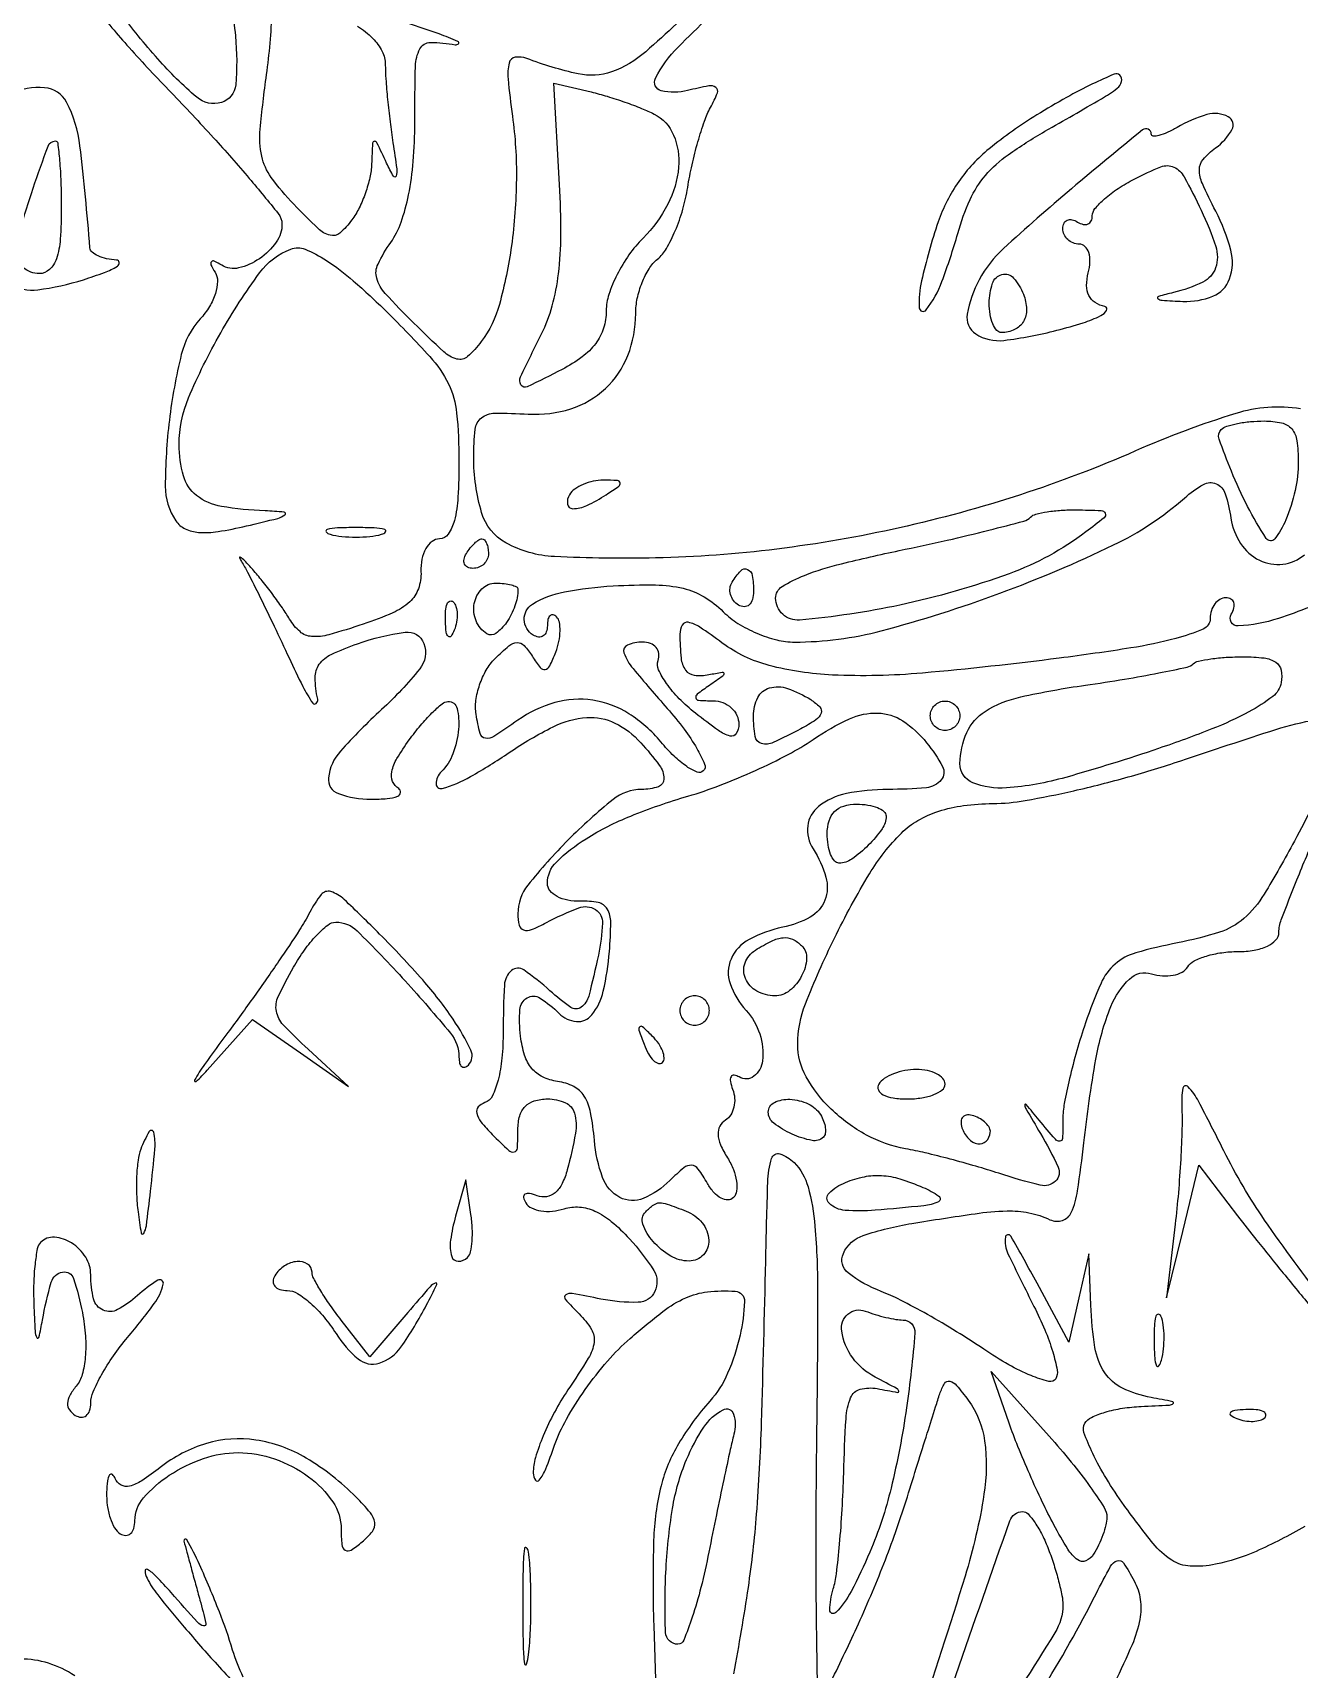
# Model space of a CAD drawing. Extents: x 4 to 800, y 0 to 528.
# Drawn here: x 477.1 to 563.1, y 311.3 to 422.3 of the extents above; entities that cross this region are included whole.
import ezdxf

# ---------------------------------------------------------------- set-up
doc = ezdxf.new("R2010")
doc.units = 0

msp = doc.modelspace()

# ---------------------------------------------------------------- linework, layer by layer
for points in [[(490.822842, 422.122842, -0.044592), (490.843378, 418.801156, -0.309418), (489.869776, 417.604769, -0.25446), (488.197049, 417.962675, -0.034606), (485.557108, 420.565481, -0.008905), (484.223337, 422.13147, -0.012435), (483.09147, 423.581438, -0.008859), (482.207108, 424.819614, -0.138628), (482.041627, 425.307498, -0.359204), (482.262467, 425.605229, -0.03117), (483.260665, 425.787466, -0.029887), (484.623512, 425.867284, -0.017745), (486.25, 425.807498, -0.017144), (488.835389, 425.531079, -0.135178), (489.931225, 425.055417, -0.16987), (490.50359, 424.134355, -0.031057)], [(519.25, 416.826484, -0.176406), (520.568833, 415.405099, -0.122517), (520.910175, 413.219885, -0.097494), (520.177449, 410.702494, -0.077098), (518.5, 408.409091, 0.042716), (517.543271, 407.273265, 0.036325), (516.734375, 405.929987, 0.037897), (516.17792, 404.590174, 0.07964), (516, 403.480226, -0.077256), (515.815741, 402.294818, -0.084569), (515.281534, 401.261513, -0.07221), (514.355374, 400.343932, -0.039852), (513, 399.5, -0.006856), (510.633131, 398.316892, -0.393185), (510.204987, 398.449055, -0.24712), (510.184091, 399.004257, -0.003956), (511.608817, 401.917674, 0.048772), (512.331227, 403.806649, 0.036984), (512.758858, 405.984681, 0.029558), (512.920917, 408.645131, 0.014547), (512.828163, 412.035312), (512.438691, 418.928), (514.969345, 418.325667, -0.014983), (516.066194, 418.029614, -0.01082), (517.270683, 417.63682, -0.010945), (518.400208, 417.213258, -0.023238)], [(545.234085, 416.763962, 0.032265), (541.99544, 414.472067, 0.070882), (539.933898, 412.2543, 0.068718), (538.536495, 409.504409, 0.028824), (537.405326, 405.5, 0.065803), (537.248449, 403.685878, 0.70088), (537.724086, 403.537177, 0.073053), (538.789109, 405.462249, 0.020619), (539.864793, 408.727403, -0.036581), (540.701629, 411.018912, -0.071048), (541.74294, 412.661053, -0.062785), (543.291245, 414.070272, -0.023254), (545.783371, 415.655368, 0.001331), (549.61749, 417.864212, 0.029643), (550.688089, 418.572685, 0.172841), (550.987805, 419.02556, 0.262739), (550.864353, 419.468981, 0.307658), (550.490381, 419.540307, 0.009852), (549.017007, 418.867836, 0.015894), (547.246374, 417.946781, 0.009975)], [(554.75, 415.919901, -0.023191), (554.078314, 415.569327, -0.046268), (553.514063, 415.368336, -0.077825), (553.132948, 415.332255, -0.396473), (553, 415.473563, 0.630537), (552.414443, 415.753288, 0.005732), (547.587989, 411.762111, 0.009337), (542.965072, 407.698574, 0.084778), (541.32034, 405.587573, 0.078534), (540.50455, 403.25157, 0.301937), (541.084074, 401.908025, 0.176939), (542.982911, 401.46973, 0.032152), (546.592436, 402.155254, 0.013537), (548.371908, 402.665101, 0.037819), (549.575885, 403.14838, 0.14195), (549.967967, 403.505906, 0.51877), (549.857386, 403.761971, -0.091909), (549.183987, 404.038258, -0.135493), (548.760783, 404.512295, -0.118538), (548.60729, 405.187639, -0.060897), (548.724018, 406.052643, 0.052675), (548.837107, 406.798262, 0.087123), (548.755712, 407.428025, 0.124734), (548.500345, 407.844046, 0.195454), (548.116631, 408, -0.093756), (547.690391, 408.080634, -0.096546), (547.32801, 408.311086, -0.099085), (547.085456, 408.654936, -0.104584), (547, 409.059017, -0.108972), (547.078288, 409.413961, -0.182303), (547.29375, 409.6254, -0.161196), (547.6179, 409.656512, -0.082592), (548, 409.5, 0.080031), (548.382225, 409.341161, 0.158241), (548.70625, 409.367056, 0.184123), (548.921308, 409.570558, 0.112682), (549, 409.915303, -0.177054), (549.180206, 410.408251, -0.036957), (549.834721, 411.076748, -0.034539), (550.753652, 411.779737, -0.026691), (551.841602, 412.418089, -0.024335), (553.658412, 413.248217, -0.206819), (554.534999, 413.223702, -0.160469), (555.240318, 412.561246, -0.013383), (556.395226, 410.297393, -0.032041), (557.375507, 407.849564, -0.162415), (557.368016, 406.399658, -0.201685), (556.505517, 405.426554, -0.052925), (554.5, 404.713066, 0.009261), (553.492173, 404.450815, 0.585964), (553.457407, 404.30728, 0.173689), (553.732203, 404.189665, 0.004152), (555.143011, 404.116001, 0.108019), (557.189568, 404.470137, 0.211765), (558.314659, 405.637675, 0.153906), (558.400888, 407.591367, 0.054038), (557.375446, 410.24086, -0.01338), (556.46914, 412.114702, -0.105832), (556.266634, 413.051672, -0.180855), (556.527401, 413.753243, -0.056489), (557.36698, 414.526392, 0.104283), (558.480647, 415.766804, 0.424354), (558.230694, 416.639814, 0.195064), (556.784981, 416.790725, 0.06161)], [(479, 410.5, -0.016668), (478.927513, 408.326193, -0.063857), (478.666667, 407, -0.12648), (478.196999, 406.272668, -0.188641), (477.5, 406, -0.088841), (476.927295, 406.102569, -0.094951), (476.440625, 406.396791, -0.099932), (476.115042, 406.835461, -0.110266), (476, 407.350777, -0.068003), (476.224248, 408.991965, -0.013952), (477.089161, 411.792995, -0.006953), (478.107031, 414.658585, -0.313611), (478.597825, 415, -0.379713), (478.758569, 414.857361, -0.00752), (478.881861, 413.678125, -0.013902), (478.971072, 412.2254, -0.008382)], [(544.32411, 404.597766, -0.083866), (544.528228, 403.58597, -0.139064), (544.318827, 402.747118, -0.153921), (543.723232, 402.198496, -0.110173), (542.833333, 402, -0.219986), (542.51442, 402.147449, -0.07762), (542.244792, 402.5875, -0.059018), (542.061007, 403.23419, -0.039769), (542, 404, -0.08067), (542.217788, 405.341089, -0.254562), (542.861742, 405.941332, -0.281425), (543.655601, 405.698443, -0.089945)], [(562.984687, 393.25, -0.05282), (562.764992, 391.280879, -0.044763), (562.133713, 389.28351, -0.066538), (561.386327, 388.003434, -0.516349), (560.804373, 388.02896, -0.024389), (559.544955, 390.203741, -0.021315), (558.440654, 392.589419, -0.013625), (557.608874, 394.775013, -0.288041), (557.756991, 395.423658, -0.12137), (558.126077, 395.646829, -0.02669), (558.84945, 395.8307, -0.026276), (559.731127, 395.957653, -0.022621), (560.666667, 396, -0.054324), (561.85164, 395.870874, -0.164805), (562.536247, 395.456998, -0.141205), (562.889999, 394.664448, -0.036222)], [(513.5, 391, 0.175918), (513.366526, 390.359022, 0.372932), (513.722292, 390.050802, 0.110887), (514.680839, 390.266028, 0.03301), (516, 391, 0.010223), (516.842749, 391.569384, 0.295079), (516.935744, 391.800669, 0.343021), (516.761472, 391.953006, 0.012098), (515.809017, 391.984687, 0.053738), (515.116349, 391.916365, 0.049393), (514.433213, 391.701752, 0.052761), (513.859627, 391.382022, 0.101161)], [(548.559818, 388.468889, -0.074846), (543.354767, 385.637813, -0.034741), (535.94144, 383.511786, -0.030964), (529.122032, 382.495594, -0.439638), (527.5, 383.983778, -0.258376), (527.933471, 384.766617, -0.048189), (529.456739, 385.527223, -0.031204), (531.974532, 386.318269, -0.009396), (535.890065, 387.207176, 0.004448), (539.143366, 387.911969, 0.006662), (541.970237, 388.590472, 0.003122), (544.354159, 389.212233, 0.13176), (544.806731, 389.473398, -0.134879), (545.163267, 389.676241, -0.022839), (545.937498, 389.835968, -0.02352), (546.888987, 389.941777, -0.019009), (547.916667, 389.968197, -0.006457), (549.595931, 389.925829, -0.289567), (549.871136, 389.736801, -0.336239), (549.796009, 389.434395, -0.00775)], [(497.25, 388.310674, 0.039571), (498.047266, 388.168469, 0.024357), (499, 388.122029, 0.024357), (499.952734, 388.168469, 0.039571), (500.75, 388.310674, 0.161593), (501.00914, 388.478988, 0.542911), (500.957812, 388.633659, 0.052887), (500.251983, 388.740287, 0.011065), (499, 388.767997, 0.011065), (497.748017, 388.740287, 0.052887), (497.042188, 388.633659, 0.542911), (496.99086, 388.478988, 0.161593)], [(508, 387, -0.105053), (507.918938, 386.618444, -0.099167), (507.688914, 386.29375, -0.09642), (507.345238, 386.076123, -0.093332), (506.940983, 386, -0.108972), (506.586039, 386.078288, -0.182303), (506.3746, 386.29375, -0.161196), (506.343488, 386.6179, -0.082592), (506.5, 387, -0.029505), (506.768994, 387.382774, -0.035638), (507.066025, 387.70625, -0.038439), (507.34829, 387.934461, -0.151918), (507.559017, 388, -0.210953), (507.727648, 387.92554, -0.081139), (507.870461, 387.70625, -0.061769), (507.967655, 387.382849, -0.042167)], [(526, 384.440983, -0.067432), (525.925389, 383.890269, -0.140899), (525.701458, 383.524436, -0.190788), (525.36964, 383.397824, -0.136093), (524.983688, 383.510081, -0.090427), (524.639411, 383.820631, -0.095498), (524.434921, 384.22714, -0.099685), (524.401101, 384.665803, -0.108373), (524.542705, 385.069098, -0.050477), (525.13314, 385.838655, -0.315493), (525.592818, 385.933879, -0.25701), (525.914842, 385.519563, -0.039415)], [(510, 384.581787, -0.086128), (509.803097, 383.447189, -0.066466), (509.226267, 382.329398, -0.081312), (508.507629, 381.59036, -0.306791), (507.895215, 381.564761, -0.160365), (507.164121, 382.434157, -0.139761), (507.040855, 383.621393, -0.154755), (507.557988, 384.611469, -0.198129), (508.5, 385, -0.026361), (509.074781, 384.969675, -0.041645), (509.559375, 384.87715, -0.050709), (509.901459, 384.743194, -0.281131)], [(505.683114, 381.8125, -0.054073), (505.461564, 381.395823, -0.470617), (505.279315, 381.37858, -0.168741), (505.137993, 381.670344, -0.018894), (505.078947, 382.416667, -0.028489), (505.089945, 383.112848, -0.077125), (505.200665, 383.592839, -0.208169), (505.385309, 383.77538, -0.296942), (505.604167, 383.729167, -0.126455), (505.797407, 383.402231, -0.060344), (505.876576, 382.916927, -0.05415), (505.839148, 382.359369, -0.051402)], [(561.823324, 378.25, -0.185341), (561.248529, 377.310841, -0.040566), (559.628626, 376.263451, -0.029888), (557.119208, 375.103092, -0.011396), (553.5, 373.779637, -0.013031), (547.206893, 371.821093, -0.049904), (543.170622, 371.10356, -0.114599), (540.885027, 371.453655, -0.309159), (540.015313, 372.75, -0.103456), (540.476303, 374.861714, -0.148785), (541.724892, 376.295366, -0.085651), (544.136718, 377.281115, -0.01911), (548.531205, 378.07577, 0.005467), (551.189761, 378.481969, 0.008121), (553.507544, 378.900843, 0.004191), (555.449588, 379.301424, 0.144391), (555.856092, 379.522758, -0.144528), (556.198822, 379.70925, -0.01779), (557.046974, 379.85981, -0.019842), (558.091998, 379.965117, -0.015189), (559.239991, 380, -0.028119), (560.66747, 379.919657, -0.121331), (561.45874, 379.627292, -0.196641), (561.816594, 379.089414, -0.095647)], [(529.8851, 377.092174, -0.061692), (530.489326, 376.595734, -0.279935), (530.581997, 376.169096, -0.165834), (530.234622, 375.72214, -0.022513), (529.200841, 375.107487, -0.015411), (527.339282, 374.183838, -0.177244), (526.538121, 374.120483, -0.292965), (526.111617, 374.598136, -0.039748), (526, 376, -0.116241), (526.291466, 377.236771, -0.211539), (527.076724, 377.886163, -0.152958), (528.312183, 377.849686, -0.057933)], [(540, 376, -0.099038), (539.923658, 375.618362, -0.097945), (539.70625, 375.29375, -0.097945), (539.381638, 375.076342, -0.099038), (539, 375, -0.099038), (538.618362, 375.076342, -0.097945), (538.29375, 375.29375, -0.097945), (538.076342, 375.618362, -0.099038), (538, 376, -0.099038), (538.076342, 376.381638, -0.097945), (538.29375, 376.70625, -0.097945), (538.618362, 376.923658, -0.099038), (539, 377, -0.099038), (539.381638, 376.923658, -0.097945), (539.70625, 376.70625, -0.097945), (539.923658, 376.381638, -0.099038)], [(537.75, 374.169134, -0.0456), (538.825213, 372.55311, -0.306104), (538.735547, 371.642438, -0.199798), (537.737229, 371.11742, -0.022442), (535.122445, 371, 0.049474), (532.303322, 370.72037, 0.118877), (530.411932, 369.842898, 0.199809), (529.682723, 368.524906, 0.170339), (530.04189, 366.966462, -0.070353), (530.909247, 365.042193, -0.164783), (530.841282, 363.485469, -0.173313), (529.851488, 362.341984, -0.079343), (527.976397, 361.645279, 0.074235), (525.699456, 360.825485, 0.167443), (524.471847, 359.494984, 0.190906), (524.411427, 357.822786, 0.098923), (525.5, 356, -0.105531), (526.420571, 354.411697, -0.105721), (526.611647, 352.587017, -0.205331), (526.023721, 351.539279, -0.311525), (525.018517, 351.488556, 0.103185), (524.678205, 351.611983, 0.317405), (524.471747, 351.506484, 0.172692), (524.42551, 351.182341, 0.041546), (524.579628, 350.653088, -0.073951), (524.713702, 350.050056, -0.075391), (524.665051, 349.438264, -0.081836), (524.446699, 348.911803, -0.115701), (524.088652, 348.55479, 0.133564), (523.705262, 348.144622, 0.136433), (523.586423, 347.600209, 0.090794), (523.75734, 346.893728, 0.034961), (524.232624, 345.999118, -0.045484), (524.630411, 345.210836, -0.056928), (524.843013, 344.420254, -0.06795), (524.851992, 343.744182, -0.167281), (524.637142, 343.303809, -0.19732), (524.259039, 343.145835, -0.1274), (523.792613, 343.263595, -0.087928), (523.301351, 343.657738, -0.052308), (522.867507, 344.272269, 0.028737), (522.249805, 345.240947, 0.221134), (521.792078, 345.497228, 0.195462), (521.26499, 345.327861, 0.022113), (520.321132, 344.463989, -0.096879), (518.512877, 343.24738, -0.22589), (516.921978, 343.319395, -0.184983), (515.748691, 344.669596, -0.066705), (515.193338, 347.196191, 0.025709), (514.939048, 349.074625, 0.093666), (514.502726, 350.190455, 0.136139), (513.790503, 350.841624, 0.082354), (512.693338, 351.187874, -0.076236), (511.676919, 351.495104, -0.110066), (510.940675, 352.072381, -0.096038), (510.454641, 352.97252, -0.047298), (510.183578, 354.25, -0.044675), (510.137892, 356.057589, -0.247887), (510.629202, 356.858941, -0.283469), (511.503562, 356.843529, -0.053884), (512.8, 355.8, 0.176459), (513.972247, 355.253738, 0.24913), (515.012282, 355.69538, 0.114862), (515.798987, 357.314931, 0.03543), (516.214218, 360.014218, 0.018358), (516.303013, 361.982135, 0.133647), (516.064638, 362.887903, 0.215948), (515.458733, 363.322639, 0.058136), (514.25, 363.420599, -0.054711), (513.389215, 363.484446, -0.076218), (512.660938, 363.738377, -0.097659), (512.17325, 364.134638, -0.175201), (512, 364.613895, -0.201671), (512.614347, 366.07509, -0.054744), (514.62903, 367.656236, -0.043104), (517.663847, 369.197345, -0.024717), (521.544658, 370.545273, 0.020516), (523.728208, 371.283197, 0.014437), (526.120745, 372.282907, 0.014599), (528.35802, 373.374311, 0.029427), (530.038839, 374.386178, -0.042097), (532.503002, 375.785922, -0.115658), (534.449539, 376.184869, -0.141096), (536.131728, 375.648833, -0.076084)], [(535, 369.2, -0.154343), (534.723059, 368.324211, -0.043242), (533.788117, 367.211883, -0.043242), (532.675789, 366.276941, -0.154343), (531.8, 366, -0.226478), (531.493651, 366.146265, -0.074992), (531.235, 366.5875, -0.057076), (531.058493, 367.234115, -0.038131), (531, 368, -0.072254), (531.126841, 368.873159, -0.124864), (531.5, 369.5, -0.124864), (532.126841, 369.873159, -0.072254), (533, 370, -0.038131), (533.765885, 369.941507, -0.057076), (534.4125, 369.765, -0.074992), (534.853735, 369.506349, -0.226478)], [(495.872279, 362.661943, -0.026651), (495.180417, 361.468463, -0.005029), (493.78102, 359.372571, -0.005362), (492.093624, 356.955654, -0.004893), (490.303166, 354.5, 0.003988), (488.719537, 352.336251, 0.030807), (488.050959, 351.275139, 0.843997), (488.155511, 351.192402, 0.027732), (488.906468, 351.947282), (491.975049, 355.394564), (495.237524, 353.124328), (498.5, 350.854091), (495.762708, 353.368149, -0.016623), (494.071033, 355.028841, -0.146957), (493.602755, 355.951689, -0.155708), (493.735147, 356.955057, -0.019323), (494.762708, 358.93478, -0.025959), (495.510971, 360.103939, -0.033135), (496.322677, 361.092518, -0.035022), (497.085448, 361.798951, -0.169464), (497.633638, 361.993677, -0.199042), (499.089191, 361.399832, -0.012627), (502.35128, 358.003393, -0.01346), (505.41945, 354.455767, -0.173236), (506, 352.830453, 0.055074), (506.044485, 352.427811, 0.165774), (506.186666, 352.195195, 0.256307), (506.394111, 352.154913, 0.119407), (506.635458, 352.302125, 0.318215), (506.807534, 353.309207, 0.037218), (505.605843, 355.401517, 0.031649), (503.538478, 358.070713, 0.015778), (500.611238, 361.188762, 0.00603), (498.204363, 363.538271, 0.11548), (497.307258, 364.065512, 0.309507), (496.644006, 363.861131, 0.049916)], [(529.264432, 360.402234, -0.215387), (529.598016, 359.518956, -0.106977), (529.264605, 358.34325, -0.100287), (528.448684, 357.353403, -0.172046), (527.452028, 357, -0.127187), (526.221144, 357.318254, -0.166266), (525.446648, 358.174607, -0.192276), (525.419447, 359.228104, -0.164481), (526.121885, 360.096491, -0.026283), (527.223911, 360.715897, -0.090878), (528.007914, 360.939852, -0.133133), (528.649135, 360.831285, -0.088471)], [(521, 356, 0.099038), (521.076342, 355.618362, 0.097945), (521.29375, 355.29375, 0.097945), (521.618362, 355.076342, 0.099038), (522, 355, 0.099038), (522.381638, 355.076342, 0.097945), (522.70625, 355.29375, 0.097945), (522.923658, 355.618362, 0.099038), (523, 356, 0.099038), (522.923658, 356.381638, 0.097945), (522.70625, 356.70625, 0.097945), (522.381638, 356.923658, 0.099038), (522, 357, 0.099038), (521.618362, 356.923658, 0.097945), (521.29375, 356.70625, 0.097945), (521.076342, 356.381638, 0.099038)], [(518.564293, 353.706872, 0.036269), (518.866277, 353.059266, 0.070189), (519.210949, 352.604915, 0.120343), (519.538684, 352.40751, 0.278911), (519.806872, 352.473539, 0.20742), (519.927901, 352.779789, 0.082976), (519.837219, 353.231185, 0.063152), (519.558688, 353.753423, 0.043285), (519.124088, 354.266667, 0.011214), (518.463552, 354.893514, 0.400052), (518.270328, 354.888819, 0.286372), (518.21821, 354.663782, 0.008399)], [(534.5, 351, 0.253782), (534.478234, 350.615199, 0.1651), (534.794783, 350.287316, 0.083483), (535.479336, 350.068671, 0.035659), (536.440983, 350, 0.037227), (537.420991, 350.073066, 0.055981), (538.248289, 350.29375, 0.073461), (538.813779, 350.616918, 0.230178), (539, 351, 0.186414), (538.852535, 351.381787, 0.089706), (538.429836, 351.70625, 0.069539), (537.801778, 351.926216, 0.049547), (537.059017, 352, 0.046881), (536.270704, 351.925923, 0.046318), (535.50665, 351.70625, 0.050262), (534.876024, 351.383556, 0.111412)], [(530.541119, 348.933469, -0.047325), (530.759483, 348.491611, -0.058192), (530.872399, 348.045985, -0.069086), (530.870085, 347.66291, -0.16174), (530.743264, 347.40993, -0.251656), (529.968612, 347.176801, -0.056284), (528.610078, 347.616772, -0.056021), (527.373796, 348.353761, -0.234486), (527, 349.106989, -0.289281), (527.413431, 349.761774, -0.123975), (528.471381, 349.97373, -0.096698), (529.714386, 349.667228, -0.146706)], [(540.15, 348.05, 0.104687), (540.586752, 347.305209, 0.167686), (541.227257, 346.955686, 0.239194), (541.786965, 347.130242, 0.175736), (542.075, 347.725, 0.149613), (542.014704, 348.031991, 0.073742), (541.775469, 348.354531, 0.062883), (541.403407, 348.64317, 0.053161), (540.95, 348.85, 0.089632), (540.522225, 348.911576, 0.189618), (540.22, 348.78, 0.189618), (540.088424, 348.477775, 0.089632)], [(484.394042, 346.584473, 0.060167), (484.208995, 345.848167, 0.020718), (484.116051, 344.75213, 0.020243), (484.112751, 343.52352, 0.022104), (484.210468, 342.334473, 0.01051), (484.422154, 340.906942, 0.69597), (484.595642, 340.874201, 0.104024), (484.774814, 341.390558, 0.002895), (485.061467, 343.75, 0.006776), (485.354101, 346.621536, 0.079985), (485.274097, 347.736636, 0.678632), (484.966549, 347.782192, 0.039763)], [(505.769157, 342.04367, 0.033547), (505.428282, 340.418233, 0.105932), (505.50728, 339.314139, 0.333818), (505.946392, 338.984519, 0.198794), (506.580803, 339.24747, 0.145161), (506.783166, 339.620469, 0.032576), (506.887798, 340.343822, 0.031169), (506.902115, 341.227293, 0.025797), (506.810296, 342.164136), (506.458987, 344.5)], [(537.5, 344, -0.048024), (538.580163, 343.407332, -0.578357), (538.551446, 343.028791, -0.08653), (537.559343, 342.750218, -0.004511), (534.25, 342.444594, -0.040136), (532.222549, 342.438837, -0.171802), (531.134252, 342.921804, -0.428861), (531.132467, 343.616185, -0.095177), (532.25, 344.337719, -0.044843), (533.527241, 344.724298, -0.06723), (534.687775, 344.805691, -0.058941), (535.935288, 344.576123, -0.026538)], [(521.418213, 342.393011, -0.13266), (522.503742, 341.601224, -0.155411), (522.96104, 340.416849, -0.207348), (522.598644, 339.420296, -0.206125), (521.622445, 339, -0.134171), (520.375101, 339.34085, -0.078815), (519.17491, 340.333031, -0.09391), (518.486735, 341.493106, -0.291224), (518.675343, 342.342009, -0.035332), (519.219379, 342.814148, -0.157671), (519.613844, 342.949862, -0.089305), (520.127221, 342.867253, -0.007182)], [(477.597766, 340.264432, 0.150934), (477.371715, 339.836301, 0.01906), (477.215597, 338.789656, 0.020982), (477.127722, 337.499271, 0.016007), (477.136182, 336.083333, 0.003392), (477.219165, 334.230996, 0.111294), (477.339235, 333.802535, 0.694346), (477.484339, 333.82268, 0.010374), (477.720858, 335, -0.026456), (478.323517, 337.569146, -0.283675), (479.083812, 338.255954, -0.374482), (479.838464, 337.808911, -0.033492), (480.43423, 335.498893, -0.028382), (480.639351, 333.91387, -0.03918), (480.630213, 332.479684, -0.045513), (480.421143, 331.301717, -0.106931), (480.010975, 330.513225, 0.045005), (479.570014, 329.872494, 0.121293), (479.422866, 329.343726, 0.16232), (479.555228, 328.903106, 0.101235), (479.951442, 328.530011, 0.121587), (480.350222, 328.401572, 0.18757), (480.691986, 328.507752, 0.151358), (480.922151, 328.845414, 0.074604), (481, 329.364258, -0.10317), (481.15898, 330.126534, -0.025082), (481.734375, 331.283881, -0.024657), (482.543073, 332.571379, -0.022345), (483.5, 333.817631, 0.01564), (485.309426, 336.10986, 0.101667), (485.924679, 337.43626, 0.667053), (485.563137, 337.697619, 0.046272), (484.168848, 336.652806, -0.060383), (482.827171, 335.705175, -0.232074), (481.835057, 335.66721, -0.231998), (481.19759, 336.428604, -0.06035), (481, 338.059678, 0.140711), (480.656053, 339.257654, 0.109594), (479.701289, 340.227639, 0.126951), (478.538508, 340.616122, 0.217141)], [(493.5, 338, 0.127212), (493.382212, 337.619911, 0.189142), (493.492628, 337.29375, 0.147187), (493.8295, 337.073892, 0.071611), (494.342782, 337, -0.140262), (495.030112, 336.803318, -0.041391), (495.917437, 336.142463, -0.037983), (496.836926, 335.197971, -0.032915), (497.651952, 334.080724, 0.077315), (499.156256, 332.361293, 0.256266), (500.580597, 332.07853, 0.165021), (502.059081, 333.162993, 0.032381), (503.79544, 336.019971, 0.006253), (504.495333, 337.401699, 0.689657), (504.393459, 337.510802, 0.11715), (504.041316, 337.258827, 0.002118), (502.522693, 335.5), (499.954505, 332.5), (497.999488, 335, -0.012907), (497.249234, 336.012183, -0.016373), (496.612226, 336.985937, -0.014444), (496.135409, 337.823221, -0.115295), (496.022236, 338.25, 0.243483), (495.716765, 338.799575, 0.172844), (495.019605, 338.972777, 0.119569), (494.156459, 338.670551, 0.111056)], [(536.153744, 335, -0.438289), (536.956251, 334.129277, -0.015303), (536.382665, 329.033858, -0.023738), (535.335348, 323.593084, -0.041755), (533.890814, 319.25, -0.018556), (532.630885, 316.585262, -0.075986), (531.579564, 315.144717, -0.675118), (531.178185, 315.313943, -0.071223), (531.407091, 316.75, 0.044852), (531.627865, 317.78261, 0.007651), (531.840089, 319.78318, 0.008293), (532.014896, 322.147547, 0.007308), (532.120209, 324.618271, -0.007112), (532.276045, 328.308232, -0.080664), (532.590158, 329.730181, -0.239135), (533.239022, 330.302676, -0.110136), (534.395731, 330.342149, 0.002738), (535.778664, 330.090782, 0.523404), (535.864468, 330.177392, 0.228352), (535.748794, 330.335158, 0.001622), (534.25, 331.126692, -0.114181), (532.729456, 332.43369, -0.121936), (531.983142, 334.245548, -0.256309), (532.409649, 335.400463, -0.277196), (533.581787, 335.606989, 0.018158), (534.260007, 335.374609, 0.015507), (534.989787, 335.178303, 0.015784), (535.664875, 335.041317, 0.042183)], [(553.194949, 333.5, 0.012823), (553.235556, 332.431793, 0.080377), (553.356533, 331.900903, 0.597527), (553.51666, 331.883358, 0.087174), (553.692991, 332.269032, 0.037336), (553.832894, 333.036634, 0.029507), (553.872264, 333.880008, 0.030339), (553.814405, 334.671085, 0.06278), (553.655937, 335.269032, 0.31318), (553.47713, 335.386009, 0.333666), (553.315079, 335.257153, 0.052471), (553.212705, 334.580113, 0.014395)], [(549.984687, 321.621391, -0.057019), (549.916886, 321.092794, -0.025397), (549.714285, 320.419445, -0.024741), (549.425106, 319.720962, -0.030628), (549.085671, 319.104378, -0.153512), (548.558451, 318.658791, -0.264665), (548.004414, 318.725839, -0.095198), (547.339481, 319.449578, -0.015634), (546.387634, 321.104378, -0.0118), (545.603995, 322.658136, -0.007154), (544.746994, 324.530661, -0.007166), (543.949264, 326.414443, -0.012518), (543.350264, 328), (542.127228, 331.5), (546.063614, 327.121391, -0.011986), (547.570198, 325.362526, -0.016245), (548.839189, 323.69959, -0.013188), (549.799275, 322.274853, -0.146089)], [(524.670523, 327.25, 0.010672), (524.41999, 326.217158, 0.00169), (523.978459, 324.178125, 0.001874), (523.475192, 321.771179, 0.001638), (522.966492, 319.25, -0.012459), (522.428922, 316.854378, -0.019738), (521.837287, 314.835938, -0.014617), (521.25741, 313.266053, -0.305979), (520.863357, 313, -0.402812), (520.026526, 313.804747, -0.021448), (520.041934, 317.853717, -0.028881), (520.499287, 322.216802, -0.058464), (521.448973, 325.532119, -0.047618), (522.619046, 327.720806, -0.124335), (523.930176, 328.911486, -0.471829), (524.6446, 328.616293, -0.140047)], [(558.8125, 328.316886, 0.051402), (559.359369, 328.160852, 0.05415), (559.916927, 328.123424, 0.060344), (560.402231, 328.202593, 0.126455), (560.729167, 328.395833, 0.296942), (560.77538, 328.614691, 0.208169), (560.592839, 328.799335, 0.077125), (560.112848, 328.910055, 0.028489), (559.416667, 328.921053, 0.018894), (558.670344, 328.862007, 0.168741), (558.37858, 328.720685, 0.470617), (558.395823, 328.538436, 0.054073)], [(485.720049, 324.99443, -0.020401), (484.472841, 324.093222, -0.086277), (483.631481, 323.72474, -0.187676), (483.05913, 323.799781, -0.173236), (482.664137, 324.24443, 0.122784), (482.466765, 324.516499, 0.455785), (482.283413, 324.487575, 0.109726), (482.1402, 324.083296, 0.021467), (482.078947, 323.309017, 0.04278), (482.122732, 322.425042, 0.045493), (482.316941, 321.580088, 0.050159), (482.621689, 320.892284, 0.125632), (483, 320.5, 0.132227), (483.379898, 320.386366, 0.19019), (483.70625, 320.504818, 0.143591), (483.926388, 320.854775, 0.069177), (484, 321.384279, -0.180868), (484.575437, 322.923003, -0.068134), (486.333153, 324.461545, -0.062934), (488.666443, 325.609578, -0.083076), (491, 326, -0.083883), (493.482353, 325.580596, -0.075705), (495.787691, 324.363161, -0.083612), (497.43178, 322.657325, -0.151169), (498, 320.820851, 0.023635), (498.050319, 319.756943, 0.2361), (498.279497, 319.389956, 0.28571), (498.674401, 319.39301, 0.032111), (499.433088, 319.944468, 0.055159), (500.12193, 320.657898, 0.201678), (500.279968, 321.252837, 0.140004), (499.982608, 321.924884, 0.02266), (499.008782, 322.991218, 0.061294), (495.635487, 325.625306, 0.09804), (492.207217, 326.857618, 0.110305), (488.861677, 326.622699, 0.094452)], [(546.024751, 319.4349, -0.013672), (546.398057, 318.365924, -0.013561), (546.713481, 317.275234, -0.013532), (546.937346, 316.307514, -0.050138), (546.999865, 315.6849, -0.13968), (546.455853, 313.776362, -0.004104), (541.944517, 306.635508, -0.002417), (537.189604, 299.322108, -0.47533), (536.423048, 299.243618, -0.285033), (536.156021, 300.383762, -0.001745), (539.737241, 310.881157, -0.001665), (543.397944, 321.376715, -0.317573), (544.274751, 321.998547, -0.20994), (544.635128, 321.841061, -0.036507), (545.108398, 321.246075, -0.034232), (545.594667, 320.417155, -0.024698)], [(510.32814, 315.5, 0.004587), (510.354021, 312.993969, 0.026082), (510.449454, 311.664364, 0.78507), (510.583963, 311.648711, 0.062969), (510.729798, 312.272304, 0.015806), (510.851521, 313.951761, 0.010474), (510.889785, 315.88463, 0.010546), (510.847937, 317.765662, 0.02012), (510.721732, 319.272304, 0.180442), (510.577707, 319.54838, 0.613017), (510.440431, 319.495614, 0.021409), (510.349747, 318.014488, 0.004873)]]:
    msp.add_lwpolyline(points, format="xyb", close=True)
for points in [[(563.131635, 396.835623, 0.113498), (558.732571, 396.507043, 0.028258), (551.927969, 393.968385, -0.024941), (544.121548, 390.996865, -0.023626), (535.916629, 388.756078, -0.023724), (527.572932, 387.307319, -0.025715), (519.3514, 386.705547, -0.017612), (512.481587, 386.798812, -0.114603), (509.179109, 387.737761, -0.197473), (507.540016, 389.782812, -0.071552), (507, 393.537068, -0.026508), (507.101045, 395.441698, -0.201458), (507.525508, 396.21207, -0.16701), (508.421239, 396.527552, -0.01708), (510.701427, 396.467153, 0.092126), (513.589004, 396.824408, 0.111597), (515.939697, 398.19889, 0.112068), (517.464109, 400.445326, 0.093523), (518, 403.285285, -0.0524), (518.108806, 404.320664, -0.042592), (518.432852, 405.388834, -0.044191), (518.908837, 406.330537, -0.080611), (519.473538, 406.978038, 0.088892), (520.080378, 407.697403, 0.031104), (520.684921, 408.913776, 0.029727), (521.197182, 410.36366, 0.030581), (521.528171, 411.850483, -0.016011), (521.8218, 413.377915, -0.014122), (522.223368, 414.949395, -0.014331), (522.666137, 416.345638, -0.041063), (523.078792, 417.275115, 0.02814), (523.544896, 418.255909, 0.343861), (523.439248, 418.630322, 0.209573), (522.961523, 418.737262, 0.013241), (521.524159, 418.416707, -0.120375), (519.733512, 418.405413, -0.485001), (519.339369, 419.255042, -0.079495), (520.871765, 421.368029, -0.009446), (525.057, 425.392287, 0.00798)], [(522.852659, 424.934967, -0.012754), (518.6772, 421.052725, -0.096193), (516.365101, 419.692673, -0.139961), (514.094756, 419.55216, -0.037544), (510.597615, 420.600915, 0.134997), (509.82216, 420.677183, 0.297954), (509.405445, 420.289368, 0.085883), (509.32909, 419.212736, 0.008918), (509.62995, 416.683153, -0.036834), (509.898393, 412.399256, -0.031625), (509.563153, 407.8945, -0.0325), (508.745161, 403.910133, -0.093536), (507.512937, 401.385025, -0.051318), (506.585075, 400.375089, -0.253682), (505.858494, 400.206269, -0.119506), (504.962587, 400.703257, -0.00889), (502.925558, 402.647634, -0.012028), (500.990081, 404.656358, -0.117055), (500.41794, 405.67987, -0.184478), (500.503264, 406.644984, -0.039516), (501.371596, 408.120141, 0.068615), (502.069738, 409.481029, 0.034788), (502.579499, 411.3415, 0.029718), (502.896062, 413.613115, 0.019764), (503, 416.241558, -0.006114), (503.04694, 420.080133, -0.114326), (503.346544, 421.243188, -0.279312), (504.065965, 421.680586, -0.046391), (505.75, 421.526599, 0.263494), (505.96129, 421.599296, 0.505089), (505.929688, 421.746641, 0.021218), (504.651401, 422.259679, 0.005165), (502.5, 422.993963, 0.00618)], [(481.307499, 424.06256, 0.014709), (483.607899, 421.340529, 0.009217), (486.44895, 418.287773, -0.006652), (489.331781, 415.221815, -0.009898), (491.764675, 412.456439, -0.005427), (493.728374, 410.081409, -0.168155), (493.984622, 409.372445, -0.159793), (493.596763, 408.132966, -0.087786), (492.449804, 407.008494, -0.091876), (491.03862, 406.383135, -0.199453), (489.889296, 406.568419, 0.025267), (489.38737, 406.844615, 0.329059), (489.190076, 406.808047, 0.311923), (489.159828, 406.603777, 0.023971), (489.443453, 406.091495, -0.147071), (489.607982, 405.476792, -0.069916), (489.467943, 404.66161, -0.059126), (489.060793, 403.768771, -0.047436), (488.428949, 402.921489, 0.124253), (487.150277, 400.514525, 0.030281), (486.336703, 396.057288, 0.029164), (486.059666, 391.571936, 0.151547), (486.777922, 389.228684, 0.132792), (487.411398, 388.685816, 0.093147), (488.324263, 388.444219, 0.057564), (489.641721, 388.499629, 0.018315), (491.572191, 388.878233, 0.003616), (493.693978, 389.391898, 0.109574), (494.181016, 389.635042, 0.672516), (494.126276, 389.815451, 0.013623), (492.831787, 389.899549, -0.032623), (489.875546, 390.204683, -0.123213), (488.184463, 390.946255, -0.161224), (487.2943, 392.268161, -0.068343), (487, 394.411208, -0.100251), (487.638216, 397.562315, -0.029872), (489.825547, 401.98389, -0.028045), (492.462998, 406.051991, -0.144268), (494.574219, 407.666854, -0.191133), (495.551634, 407.655805, -0.047304), (496.997726, 406.896411, -0.034987), (498.827046, 405.51141, -0.014961), (501.077022, 403.424137, -0.012694), (504.024789, 400.369448, -0.072649), (505.287978, 398.511742, -0.089129), (505.84289, 396.53993, -0.024139), (506, 393.287592, -0.014225), (505.930223, 390.835422, -0.04739), (505.687145, 389.244356, -0.087365), (505.273743, 388.320126, -0.248936), (504.670599, 388, 0.166777), (504.169634, 387.82812, 0.099897), (503.754845, 387.346164, 0.07917), (503.488846, 386.625284, 0.057845), (503.420599, 385.773162, -0.094386), (503.242887, 384.617444, -0.123781), (502.653443, 383.731539, -0.081029), (501.500572, 382.983301, -0.023006), (499.5, 382.212007, -0.012193), (497.172663, 381.498229, -0.085752), (495.997821, 381.377841, -0.163972), (495.209174, 381.705734, -0.078847), (494.5, 382.55741, 0.016841), (494.009649, 383.321309, 0.008896), (493.353125, 384.236791, 0.008842), (492.647244, 385.150814, 0.013498), (492, 385.915695, 0.007047), (491.455062, 386.508474, 0.047837), (491.155596, 386.769925, 0.7383), (491.101, 386.728437, 0.056229), (491.231815, 386.466578, -0.026216), (491.646299, 385.748044, -0.003007), (492.483606, 384.07819, -0.003622), (493.453985, 382.07717, -0.002944), (494.465575, 379.919448, 0.008649), (495.39888, 377.986402, 0.035027), (496.067819, 376.863143, 0.441337), (496.305765, 376.831456, 0.277407), (496.406651, 377.125295, -0.047518), (496.237043, 378.587083, -0.162267), (496.517341, 379.489424, -0.128456), (497.333472, 380.166263, -0.025362), (499.109766, 380.88842, -0.048914), (502.340002, 381.670971, -0.353382), (503.618742, 380.905431, -0.263896), (503.332226, 379.174502, -0.036778), (500.75, 376.422563, 0.023613), (497.9485, 373.590084, 0.155358), (497.13719, 371.794751, 0.350471), (497.811696, 370.714119, 0.084853), (500.039345, 370.333333, 0.02186), (501.134176, 370.381223, 0.070467), (501.842359, 370.545642, 0.27138), (502.034854, 370.787633, 0.298194), (501.909249, 371.056087, -0.160067), (501.495083, 371.548021, -0.149686), (501.439033, 372.204492, -0.081351), (501.792404, 373.103975, -0.023309), (502.619905, 374.357995, -0.017076), (503.394711, 375.348023, -0.022735), (504.168034, 376.188755, -0.020938), (504.85432, 376.815149, -0.165502), (505.25, 376.968575, -0.358659), (505.868421, 376.501506, -0.082509), (505.967692, 375.096854, -0.065645), (505.583634, 373.420304, -0.10769), (504.8, 372.2, 0.187916), (504.444405, 371.390492, 0.510593), (504.853706, 371.066872, 0.060243), (506.791058, 371.875692, 0.020103), (509.404862, 373.5, -0.033289), (512.388909, 375.247111, -0.097351), (514.67722, 375.878039, -0.134911), (516.584939, 375.504693, -0.093715), (518.345012, 374.171259, -0.023497), (519.602598, 372.643112, -0.157343), (519.916814, 371.724156, -0.32732), (519.535641, 371.184913, -0.080881), (518.4, 371, 0.171402), (516.461032, 370.315195, 0.027126), (513.414645, 367.571053, 0.02717), (510.683136, 364.512549, 0.170282), (510, 362.564816, 0.05738), (510.089879, 361.784202, 0.266221), (510.387458, 361.464543, 0.174555), (510.925326, 361.488679, 0.025237), (511.934259, 361.964816, -0.032258), (514.138232, 362.967358, -0.234924), (515.260557, 362.855805, -0.271005), (515.74631, 361.924924, -0.040698), (515.46264, 359.75, -0.010114), (514.810598, 356.981105, -0.173273), (514.295992, 356.220189, -0.321365), (513.590889, 356.212337, -0.031215), (512.17739, 357.339464, 0.031043), (510.408453, 358.751009, 0.344188), (509.563073, 358.707395, 0.203058), (509.086594, 357.734969, 0.013735), (509, 354.583333, -0.02318), (508.915789, 352.76783, -0.039718), (508.656334, 351.275133, -0.048784), (508.264941, 350.19951, -0.20338), (507.758929, 349.752976, 0.133932), (507.309455, 349.45331, 0.240613), (507.204834, 349.033506, 0.114752), (507.494701, 348.443281, 0.0251), (508.258929, 347.598214, 0.008081), (509.381058, 346.511781, 0.23958), (509.75, 346.404579, 0.345021), (509.965261, 346.650598, 0.013589), (510, 347.928571, -0.067049), (510.123483, 348.845275, -0.125671), (510.491379, 349.491071, -0.128977), (511.116066, 349.870985, -0.072593), (512, 350, -0.104183), (513.22775, 349.741371, -0.223829), (513.847479, 349.027843, -0.114139), (513.911756, 347.674697, -0.020468), (513.354924, 345.193442, -0.04865), (513.002511, 344.25408, -0.100837), (512.526112, 343.636595, -0.137774), (511.953179, 343.367676, -0.133645), (511.316641, 343.431988, 0.042028), (510.789988, 343.584799, 0.190076), (510.480926, 343.529428, 0.315318), (510.387259, 343.312107, 0.087629), (510.532219, 342.947868, 0.145247), (510.921475, 342.600395, 0.071839), (511.560782, 342.404849, 0.061873), (512.338928, 342.381641, 0.05344), (513.140469, 342.544583, -0.097442), (514.178689, 342.662467, -0.08722), (515.22893, 342.38846, -0.066955), (516.341139, 341.686628, -0.0317), (517.572615, 340.516148, -0.047535), (519.220749, 338.358951, -0.254805), (519.304153, 336.932952, -0.284238), (518.17563, 336.199444, -0.055026), (515.642113, 336.421577, 0.005225), (513.686305, 336.791527, 0.195904), (513.254004, 336.699199, 0.45358), (513.218227, 336.406972, 0.013892), (514.15881, 335.412619, -0.057295), (514.992713, 334.362063, -0.177658), (515.173894, 333.489879, -0.100533), (514.780305, 332.402257, -0.012155), (513.395417, 330.25075, 0.025536), (512.481828, 328.744372, 0.024782), (511.716547, 327.137852, 0.025584), (511.187518, 325.660407, 0.078532), (511.043893, 324.610453, 0.139178), (511.189751, 324.134508, 0.518601), (511.449404, 324.124114, 0.068066), (511.887293, 324.892383, 0.011116), (512.492204, 326.5, -0.044916), (513.297048, 328.266891, -0.024487), (514.576325, 330.279687, -0.024211), (516.088315, 332.213684, -0.035151), (517.614921, 333.75, -0.015585), (519.842215, 335.577536, -0.058545), (521.390957, 336.503804, -0.078006), (522.871005, 336.907612, -0.043044), (524.75, 336.95388, -0.406348), (525.383845, 336.256137, -0.04792), (525.083827, 333.965819, -0.045324), (524.23742, 331.382369, -0.080614), (523.035993, 329.5, 0.047448), (520.906848, 326.604998, 0.073641), (519.723567, 323.744949, 0.054057), (519.215319, 320.06534, 0.01523), (519.222348, 314.264073), (519.5, 305.5)], [(499.118977, 422.788633, -0.059948), (500.143926, 421.962028, -0.074531), (500.781739, 421.07534, -0.119258), (501, 420.173274, 0.01803), (501.034921, 419.205189, 0.006388), (501.15249, 417.823555, 0.006331), (501.320362, 416.308156, 0.007407), (501.519115, 414.875, -0.004543), (501.773759, 413.113053, -0.109775), (501.732183, 412.620613, -0.655701), (501.557119, 412.601783, -0.01856), (501.0894, 413.5, 0.002902), (500.426552, 414.876504, 0.302207), (500.253634, 414.977648, 0.383419), (500.128634, 414.851501, 0.003611), (500.070285, 413.44113, -0.047549), (499.951492, 412.526442, -0.028812), (499.647695, 411.477011, -0.028701), (499.221901, 410.460805, -0.04433), (498.730378, 409.645948, -0.055775), (497.912918, 408.75571, -0.24966), (497.245744, 408.601438, -0.125439), (496.436084, 409.056088, -0.011397), (494.78272, 410.704904, -0.032965), (493.252775, 412.528425, -0.106657), (492.612299, 413.963938, -0.075108), (492.50698, 415.802695, -0.01117), (492.934284, 419.500086, 0.024239), (493.315568, 423.776303, 0.080592)], [(475.521405, 405.295281, 0.171247), (477.399908, 404.901149, 0.043048), (480.5, 405.589298, 0.012813), (481.931668, 406.079843, 0.04488), (482.810937, 406.499628, 0.297282), (482.935099, 406.751658, 0.366937), (482.75, 406.923148, -0.040451), (482.075892, 407.007679, -0.055922), (481.497201, 407.197737, -0.069807), (481.091306, 407.457013, -0.199219), (480.942598, 407.75, 0.010423), (480.267317, 414.673158, 0.090033), (479.36132, 417.626477, 0.260349), (477.86677, 418.614586, 0.12624), (475.538975, 418.199712, -0.083996)], [(565.801137, 384.298067, -0.035492), (561.632449, 382.60026, -0.066006), (558.907631, 382.093192, -0.605064), (558.433912, 382.893067, 0.072618), (558.617266, 383.316559, 0.148621), (558.605987, 383.674838, 0.188645), (558.406899, 383.911462, 0.125256), (558.059017, 384, 0.130109), (557.655157, 383.893099, 0.100673), (557.311086, 383.592421, 0.088617), (557.079685, 383.142636, 0.074735), (557, 382.612496, -0.298612), (556.523247, 381.885395, -0.037972), (554.665319, 381.240365, -0.025613), (551.623487, 380.601446, -0.006936), (546.75, 379.90498, -0.00993), (537.466109, 378.89637, -0.033356), (531.356076, 378.763957, -0.052483), (527.06097, 379.412617, -0.095761), (523.87325, 380.935589, 0.011533), (522.342145, 382.01387, 0.096934), (521.566624, 382.339238, 0.326841), (521.163438, 382.155394, 0.128498), (521, 381.529937, 0.024157), (521.078359, 379.90902, 0.132556), (521.384331, 379.096595, 0.212195), (521.972533, 378.752867, 0.074916), (522.970447, 378.791698, -0.006995), (523.877906, 378.951635, -0.449892), (523.988833, 378.861, -0.253634), (523.903146, 378.686558, -0.004334), (523, 378.057011, 0.011404), (522.165914, 377.457905, 0.298587), (522.076922, 377.210106, 0.330076), (522.269067, 377.049043, 0.012812), (523.25, 377.015313, -0.088678), (523.918172, 376.889826, -0.094132), (524.485937, 376.541531, -0.098998), (524.865868, 376.026405, -0.109973), (525, 375.423942, -0.134366), (524.828322, 374.79663, -0.33299), (524.413624, 374.624394, -0.09382), (523.615769, 374.996434, -0.011205), (522.053347, 376.173942, -0.03086), (520.955669, 377.156152, -0.040815), (520.094258, 378.183908, -0.046133), (519.557269, 379.113595, -0.190332), (519.521962, 379.75, 0.115485), (519.565309, 380.226116, 0.141195), (519.38384, 380.632812, 0.129288), (518.997551, 380.904768, 0.089304), (518.468615, 381, 0.097213), (517.431171, 380.796369, 0.404502), (517.198496, 380.267407, 0.086012), (517.818726, 379.198982, 0.005742), (520.133081, 376.50121, -0.018936), (521.284909, 375.084586, -0.030111), (522.146852, 373.782074, -0.030455), (522.678514, 372.718353, -0.306054), (522.588827, 372.255494, -0.300558), (522.180055, 372.17201, -0.054557), (521.462522, 372.556103, -0.042958), (520.600117, 373.262608, -0.026195), (519.705746, 374.229995, 0.078159), (517.533674, 376.1388, 0.104203), (515.079678, 377.054988, 0.106563), (512.506777, 376.893554, 0.084902), (509.989743, 375.695078, -0.009275), (508.370395, 374.598522, -0.181568), (507.791627, 374.470642, -0.303071), (507.433036, 374.791749, -0.024332), (507.16368, 376.098417, -0.072449), (507.154234, 377.043523, -0.048376), (507.402759, 378.098634, -0.04797), (507.853747, 379.098116, -0.066548), (508.449844, 379.877966, -0.021678), (509.39177, 380.741335, -0.16122), (509.948686, 380.963047, -0.22656), (510.42248, 380.770275, -0.046297), (510.982369, 380.028025, 0.027042), (511.509599, 379.270125, 0.279864), (511.850386, 379.140621, 0.239001), (512.162182, 379.378539, 0.020849), (512.569744, 380.321153, 0.039588), (512.782895, 381.042613, 0.046438), (512.864946, 381.750922, 0.052594), (512.815646, 382.346602, 0.150556), (512.623539, 382.709795, 0.134807), (512.387266, 382.844261, 0.259966), (512.183164, 382.790124, 0.151415), (512.04331, 382.535518, 0.050482), (512, 382.10765, -0.084536), (511.92786, 381.684017, -0.163319), (511.719079, 381.415629, -0.180861), (511.408006, 381.343436, -0.106339), (511.043674, 381.473008, -0.250711), (510.431026, 382.528463, -0.269523), (510.989923, 383.571505, -0.091746), (513.157964, 384.410861, -0.032917), (516.459183, 384.810892, -0.016382), (519.350512, 384.874559, -0.054984), (521.228208, 384.647001, -0.077779), (522.641547, 384.073125, -0.061188), (523.945627, 383.054373, 0.057264), (524.936501, 382.267743, 0.038894), (526.216061, 381.603472, 0.039097), (527.571471, 381.149877, 0.061273), (528.789901, 381, 0.064929), (534.674614, 381.767412, 0.023612), (542.711101, 384.311334, 0.023482), (550.440673, 387.586067, 0.06869), (555.256131, 390.774536, -0.049887), (556.536596, 391.693182, -0.237987), (557.408568, 391.741501, -0.215122), (558.025539, 391.059103, -0.041417), (558.412463, 389.39547, 0.110018), (559.064548, 387.688386, 0.132434), (560.34801, 386.554905, 0.146208), (561.926382, 386.284405, 0.144007), (563.405167, 386.921296, 0.04802)], [(563.957899, 369.8892, -0.007687), (562.721884, 367.5, -0.012748), (560.661119, 363.886455, -0.077751), (559.281921, 362.24559, -0.10214), (557.632311, 361.316228, -0.02966), (554.789403, 360.589762, 0.021546), (551.958591, 359.915094, 0.109962), (550.544503, 359.149731, 0.110441), (549.591693, 357.858364, 0.021823), (548.539403, 355.161623, 0.012124), (547.950127, 353.284277, 0.012104), (547.4522, 351.37954, 0.012017), (547.09807, 349.697067, 0.045888), (547, 348.630732, -0.00939), (546.975303, 347.315737, -0.390312), (546.791684, 347.130796, -0.230301), (546.488118, 347.262007, -0.004766), (545.394509, 348.55887, 0.003414), (544.498791, 349.626911, 0.731365), (544.414662, 349.591655, 0.110764), (544.507396, 349.301767, 0.001463), (545.474412, 347.663236, -0.027172), (546.677854, 345.361535, -0.318841), (546.497248, 344.421802, -0.255854), (545.467747, 344.144998, -0.020121), (542.643207, 344.952737, 0.009013), (541.10039, 345.431252, 0.006326), (539.347634, 345.916476, 0.006385), (537.657085, 346.338524, 0.013256), (536.326205, 346.615755, -0.079656), (533.662408, 347.551554, -0.068188), (531.262523, 349.312311, -0.072992), (529.574066, 351.506245, -0.128247), (529, 353.707558, -0.094192), (529.52186, 356.453169, -0.02019), (531.490361, 360.908555, -0.021751), (533.879785, 365.283352, -0.060573), (536.034152, 368.034152, -0.065919), (537.16314, 368.899115, -0.052435), (538.567845, 369.521924, -0.045586), (540.259754, 369.90284, -0.030077), (542.25, 370.042792, 0.041179), (544.446509, 370.246283, 0.012289), (547.748438, 370.913098, 0.012235), (551.433962, 371.847543, 0.012945), (555, 372.945446, -0.003578), (561.461005, 375.067937, -0.036825), (564.189789, 375.725973, -0.147074)], [(563.430957, 320.993072, -0.026626), (560.119309, 319.300527, -0.055518), (557.362023, 318.422405, -0.062337), (555.649858, 318.297395, -0.131029), (554.390092, 318.703994, -0.080205), (553.126472, 319.841319, -0.013772), (551.166264, 322.418011, -0.018046), (549.952028, 324.244465, -0.026166), (549.026662, 325.945179, -0.024368), (548.432973, 327.360184, -0.22943), (548.498557, 327.997666, -0.1468), (548.944907, 328.393672, -0.035976), (549.873414, 328.745568, -0.033771), (551.042031, 329.010364, -0.028172), (552.309017, 329.136182, 0.001878), (554.230947, 329.225439, 0.167939), (554.491877, 329.330547, 0.622384), (554.459184, 329.454267, 0.003816), (553, 329.736997, -0.065589), (551.040779, 330.374862, -0.137123), (549.843085, 331.421693, -0.105792), (549.17917, 333.137665, -0.03006), (548.896998, 336), (548.76337, 339.5), (548.082325, 336.5), (547.401279, 333.5), (545.244835, 337.5, 0.007857), (543.458964, 340.691533, 0.715784), (543.093623, 340.618404, 0.145259), (543.271527, 339.499949, 0.006376), (545.037821, 335.925865, -0.019057), (545.77706, 334.329329, -0.025992), (546.311148, 332.836373, -0.024804), (546.61685, 331.597795, -0.188681), (546.51093, 331.017685, -0.328725), (546.042805, 330.829608, -0.033917), (544.844076, 331.228151, -0.031816), (543.324995, 331.966439, -0.01942), (541.629531, 333.017261, 0.010833), (539.782042, 334.206691, 0.009465), (537.800546, 335.371456, 0.009559), (535.969495, 336.356056, 0.02774), (534.656421, 336.940529, -0.074031), (532.428386, 338.190057, -0.347579), (532.098802, 339.520369, -0.20886), (533.452526, 340.738739, -0.039636), (536.75, 341.551953, -0.004501), (541.035735, 342.215286, -0.029336), (543.207384, 342.40229, -0.057191), (544.699339, 342.272138, -0.057038), (546.124455, 341.807408, 0.187827), (546.973148, 341.758256, 0.213705), (547.573549, 342.300509, 0.067076), (547.997878, 343.769432, 0.008651), (548.422976, 347.02197, -0.015244), (549.240278, 352.692578, -0.05203), (550.260769, 356.273826, -0.10558), (551.513687, 358.137251, -0.275629), (553.025074, 358.492042, 0.058974), (553.763807, 358.350336, 0.065139), (554.489926, 358.39278, 0.074129), (555.094252, 358.604153, 0.133985), (555.47486, 358.959323, -0.138173), (555.911336, 359.359962, -0.04313), (556.744057, 359.694301, -0.039382), (557.783217, 359.923266, -0.034551), (558.89235, 360, 0.04123), (559.992783, 360.090895, 0.068186), (560.881681, 360.366826, 0.093642), (561.462216, 360.784691, 0.192364), (561.666667, 361.296445, -0.091561), (561.825356, 362.155762, -0.004445), (562.890625, 364.869115, -0.00711), (564.237111, 368.078687, -0.005057)], [(564.819151, 336.204138, -0.016897), (560.699644, 341.784573, -0.034375), (557.929435, 346.475966, 0.003957), (556.208659, 349.841966, 0.070262), (555.50105, 350.831482, 0.618645), (555.145526, 350.722158, 0.052749), (555.071867, 349.475966, -0.018592), (555.085505, 347.990838, -0.006926), (554.998184, 345.90544, -0.006852), (554.840175, 343.632429, -0.008232), (554.627142, 341.5), (554.044345, 336.5), (555.135808, 341), (556.227271, 345.5), (558.863635, 342.063762, 0.005261), (560.167793, 340.400458, 0.002188), (561.961976, 338.181088, 0.002165), (563.904538, 335.820508, 0.002797)], [(524.655992, 311, 0.010436), (525.646504, 316.857061, 0.017336), (526.206092, 321.832945, 0.011686), (526.540621, 328.027503, 0.002405), (526.822543, 338.964286, -0.003088), (526.968676, 344.347526, -0.061661), (527.224578, 345.969495, -0.426111), (527.790816, 346.268272, -0.117032), (528.75, 345.67609, -0.130255), (529.6971, 344.04336, -0.046356), (530.167715, 341.365078, -0.020879), (530.350495, 336.745031, -0.002768), (530.274716, 326.961804, 0.002513), (530.221025, 320.457806, 0.004192), (530.249254, 314.98253, 0.000707), (530.321072, 310.180344, 0.409427)], [(531.26667, 310.475069, 0.006952), (533.120174, 314.389254, 0.014736), (534.952455, 318.736586, 0.016801), (536.440514, 323, -0.000395), (537.133209, 325.215719, -0.000457), (537.796572, 327.325, -0.000407), (538.361482, 329.110451, -0.002698), (538.649021, 330, -0.056516), (538.968638, 330.695168, -0.323777), (539.32093, 330.8444, -0.162483), (539.777247, 330.566063, -0.016622), (540.57142, 329.55887, -0.126172), (541.68677, 326.79398, -0.072183), (541.6444, 323.173406, -0.035729), (540.360668, 317.621874, -0.006455), (537.111362, 307.533098, 0.00497)], [(491.356755, 310.776794, -0.04316), (490.633663, 312.603585, 0.021613), (489.732033, 315.203149, 0.010839), (488.381848, 318.407784, 0.028075), (487.518475, 320.08018, 0.872081), (487.326831, 320, 0.000945), (487.52697, 319.252748, 0.000355), (487.810174, 318.20625, 0.000351), (488.120184, 317.067074, 0.000427), (488.412357, 316, -0.008895), (488.819052, 314.409381, -0.564007), (488.649827, 314.243221, -0.148367), (488.248125, 314.486966, -0.002366), (486.460756, 316.5, 0.010492), (485.44516, 317.60705, 0.066756), (484.850422, 318.082271, 0.610474), (484.683719, 317.978839, 0.095101), (484.82055, 317.485071, 0.053863), (485.544542, 316.349519, 0.007207), (487.352685, 314.157037, 0.008264), (489.584121, 311.615726, 0.006864), (492.03885, 308.985071, 0.002957)], [(545.51353, 309.797471, 0.022627), (549.258111, 316.426437, -0.008024), (550.238638, 318.287089, -0.187481), (550.687236, 318.664241, -0.342227), (551.117466, 318.516379, -0.022228), (551.836688, 317.305151, -0.086369), (552.25604, 316.035838, -0.084581), (552.226445, 314.689786, -0.053433), (551.69762, 312.965023, -0.014509), (550.49789, 310.371608, -0.041088)], [(479.909807, 310.857067, 0.071346), (478.130743, 311.708088, 0.076079), (476.223359, 312, -0.049204), (474.794357, 312.140967, -0.042279), (473.342685, 312.560235, -0.043383), (472.025557, 313.20036, -0.061653), (471, 314, 0.022197), (470.231185, 314.703423, 0.05246), (469.5875, 315.136086, 0.123871), (469.176738, 315.236819, 0.412457), (469, 315.059017, 0.097283), (469.080586, 314.648754, 0.052549), (469.325112, 314.193518, 0.04954), (469.68341, 313.76546, 0.055383), (470.106763, 313.434017, -0.079241), (470.524505, 313.0737, -0.218762), (470.625764, 312.708088, -0.167837), (470.417879, 312.321264, -0.045108), (469.856763, 311.890313, 0.457852), (469.805433, 311.54433, 0.163614), (470.296203, 311.253475, 0.040922)]]:
    msp.add_lwpolyline(points, format="xyb")

doc.saveas('drawing.dxf')
